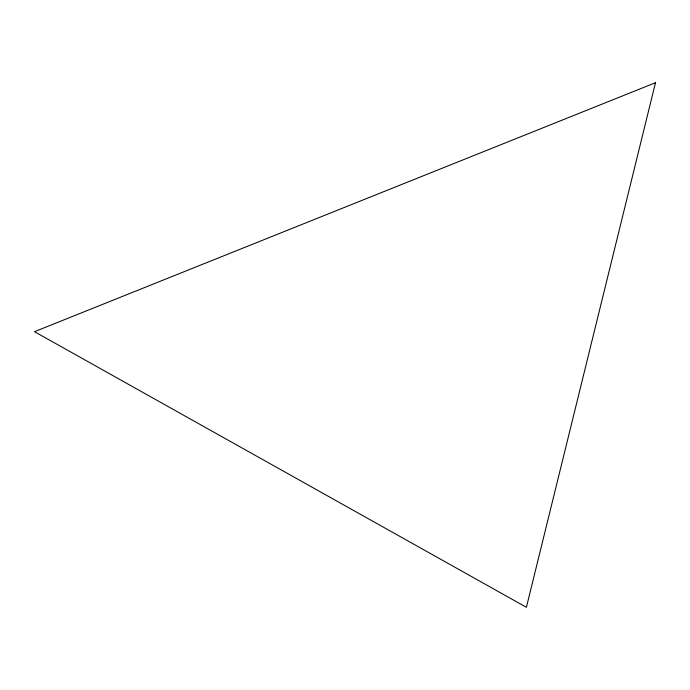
<?xml version="1.0" encoding="UTF-8"?>
<svg xmlns="http://www.w3.org/2000/svg" width="690" height="690" viewBox="0 0 690 690"><rect width="100%" height="100%" fill="white"/><g stroke="black" fill="none" stroke-linecap="round" stroke-linejoin="round"><path stroke-width="1.03" d="M655.5 82.705L526.401 607.295L34.5 331.683L655.5 82.705"/></g></svg>
